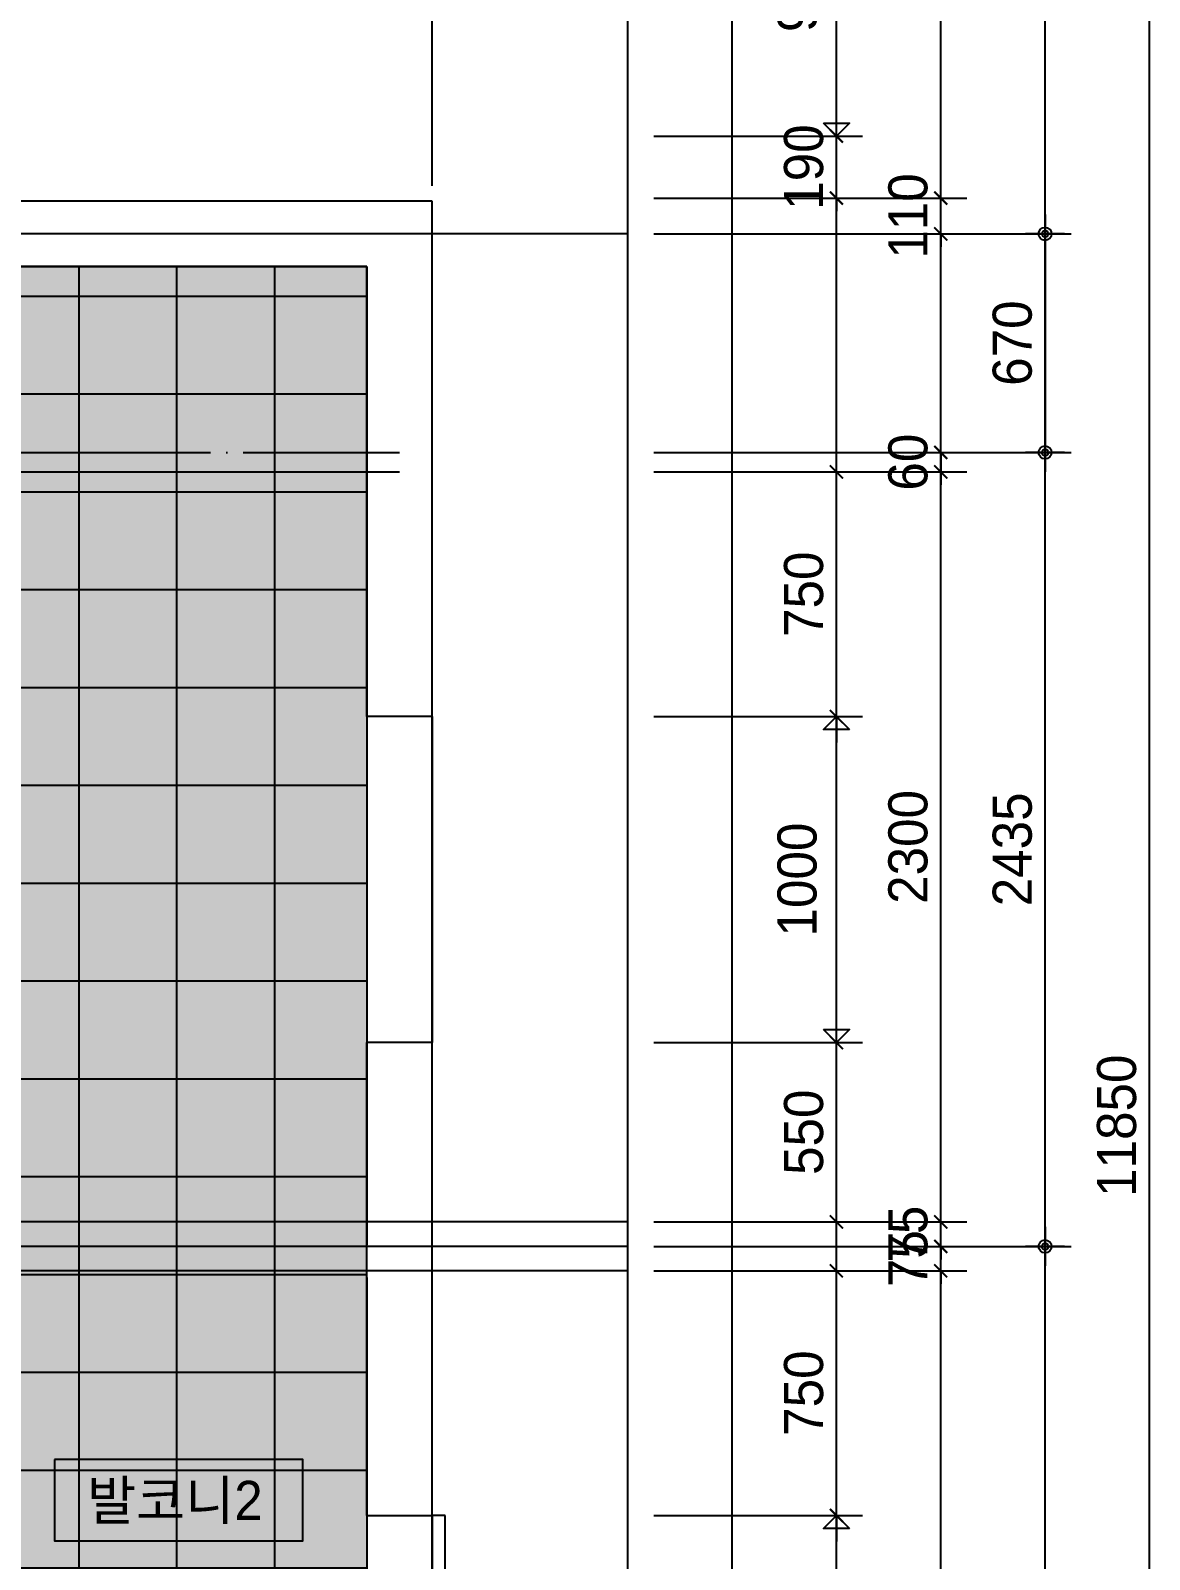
# Model space of a CAD drawing. Header units: millimetres. Extents: x -24416 to 92204, y -190080 to 23760.
# Drawn here: x 18451 to 21883, y -61474 to -56785 of the extents above; entities that cross this region are included whole.
import ezdxf
from ezdxf.enums import TextEntityAlignment as Align

# ---------------------------------------------------------------- set-up
doc = ezdxf.new("R2010")
doc.units = ezdxf.units.MM
doc.header["$LTSCALE"] = 50
doc.linetypes.add('AUDIT_D_220706163347-0', pattern=[0])
doc.linetypes.add('CEN', pattern=[62, 60, -1, 0, -1])
doc.layers.get('defpoints').update_dxf_attribs({"color": 139})
doc.layers.add('AA-CEN', color=1, linetype='CEN', plot=False)
doc.layers.add('MC', color=135, linetype='Continuous', plot=False)
for name, color, linetype in [('AA-XXXX-DIMS', 7, 'Continuous'), ('AA-단열-바닥-욕실', 30, 'Continuous'), ('ARDM', 7, 'Continuous'), ('CEN_CON', 1, 'CEN'), ('CEN_WALL', 12, 'CEN'), ('CONC', 2, 'Continuous'), ('DIM', 7, 'AUDIT_D_220706163347-0'), ('ELE3_CON', 7, 'Continuous'), ('ETC', 6, 'Continuous'), ('X - 단위세대$0$ETC', 6, 'Continuous'), ('바닥타일', 8, 'Continuous'), ('실명', 3, 'AUDIT_D_220706163347-0'), ('실명박스', 7, 'AUDIT_D_220706163347-0')]:
    doc.layers.add(name, color=color, linetype=linetype)
doc.styles.add('HAUD01', font='Dotum.ttf')
doc.styles.add('맑은고딕', font='malgun.ttf', dxfattribs={"width": 0.9})
doc.dimstyles.new('DIM_40', dxfattribs={"dimscale": 40, "dimtxt": 3, "dimasz": 1, "dimexe": 2, "dimexo": 2, "dimgap": 1, "dimtad": 1, "dimdec": 0, "dimzin": 0, "dimdsep": 46, "dimtxsty": '맑은고딕', "dimblk1": 'DIMDOT', "dimblk2": 'DIMDOT', "dimsah": 1, "dimcen": 0.09, "dimdle": 2, "dimclrd": 7, "dimclre": 7, "dimclrt": 3, "dimadec": 0, "dimazin": 0, "dimtfac": 1, "dimtdec": 0, "dimtix": 1, "dimtmove": 2, "dimatfit": 3, "dimldrblk": 'DIMDOT', "dimfxl": 2, "dimtolj": 1, "dimtzin": 0, "dimarcsym": 0})
doc.dimstyles.new('MCDIM_40', dxfattribs={"dimscale": 40, "dimtxt": 3, "dimasz": 1, "dimexe": 2, "dimexo": 2, "dimgap": 1, "dimtad": 1, "dimdec": 0, "dimzin": 0, "dimdsep": 46, "dimtxsty": '맑은고딕', "dimblk1": 'ARCHTICK', "dimblk2": 'ARCHTICK', "dimsah": 1, "dimcen": 0.09, "dimdle": 2, "dimclrd": 7, "dimclre": 7, "dimclrt": 3, "dimadec": 0, "dimazin": 0, "dimtfac": 1, "dimtdec": 0, "dimtix": 1, "dimtmove": 2, "dimatfit": 3, "dimldrblk": 'ARCHTICK', "dimfxl": 1, "dimtolj": 1, "dimtzin": 0, "dimarcsym": 0})
doc.dimstyles.new('외부80-WIN', dxfattribs={"dimscale": 40, "dimtxt": 3, "dimasz": 1, "dimexe": 2, "dimexo": 2.5, "dimgap": 1.5, "dimtad": 1, "dimdec": 0, "dimzin": 0, "dimdsep": 46, "dimtxsty": '맑은고딕', "dimblk": 'DO2-2', "dimblk1": 'DO2-2', "dimblk2": 'DIMDOT', "dimcen": 0.09, "dimdle": 2, "dimclrd": 7, "dimclre": 7, "dimclrt": 3, "dimadec": 0, "dimazin": 0, "dimtfac": 1, "dimtdec": 0, "dimtix": 1, "dimtmove": 2, "dimatfit": 3, "dimldrblk": 'DO2-2', "dimfxl": 1, "dimtolj": 1, "dimtzin": 0, "dimarcsym": 0})

# ---------------------------------------------------------------- blocks, each defined once
blk = doc.blocks.new('U-84B(기본)', base_point=(204212.1, -50484.6))
at = {"layer": '바닥타일'}
h = blk.add_hatch(dxfattribs=at)
h.set_pattern_fill('_USER', color=256, scale=300, double=1, pattern_type=0)
h.set_pattern_definition([(0, (-300, 0), (0, 300), []), (90, (-300, 0), (-300, 2e-14), [])])
h.paths.add_polyline_path([(217187.1, -41924.6), (218912.1, -41924.6), (218912.1, -48794.6), (217807.1, -48794.6), (217807.1, -44604.6), (217187.1, -44604.6)])
at = {"layer": 'CEN_CON'}
for p, q in [((219112.1, -50977.8), (219112.1, -38454.6)), ((219712.1, -41824.6), (214787.1, -41824.6))]:
    blk.add_line(p, q, dxfattribs=at)
at = {"layer": 'CEN_WALL'}
for p, q in [((215432.1, -42494.6), (219012.1, -42494.6)), ((219712.1, -44929.6), (214787.1, -44929.6))]:
    blk.add_line(p, q, dxfattribs=at)
at = {"layer": 'CONC'}
for p, q in [((219112.1, -41724.6), (216592.1, -41724.6)), ((219112.1, -43304.6), (219112.1, -41724.6)), ((218912.1, -41924.6), (215084.1, -41924.6)), ((218912.1, -43304.6), (218912.1, -41924.6)), ((219112.1, -43304.6), (218912.1, -43304.6)), ((218912.1, -45754.6), (218912.1, -44304.6)), ((219112.1, -44304.6), (218912.1, -44304.6)), ((219112.1, -45754.6), (219112.1, -44304.6)), ((218912.1, -45754.6), (219112.1, -45754.6))]:
    blk.add_line(p, q, dxfattribs=at)
at = {"layer": 'ELE3_CON'}
for p, q in [((218912.1, -43304.6), (218912.1, -44304.6)), ((219112.1, -43304.6), (219112.1, -44304.6)), ((218912.1, -45754.6), (218912.1, -47854.6))]:
    blk.add_line(p, q, dxfattribs=at)
at = {"layer": 'MC'}
for p, q in [((215432.1, -42554.6), (219012.1, -42554.6)), ((219712.1, -44854.6), (214787.1, -44854.6)), ((219712.1, -45004.6), (214787.1, -45004.6))]:
    blk.add_line(p, q, dxfattribs=at)
at = {"layer": 'X - 단위세대$0$ETC'}
blk.add_lwpolyline([(219152.1, -45754.6), (219112.1, -45754.6), (219112.1, -47854.6), (219152.1, -47854.6), (219152.1, -45754.6)], dxfattribs=at)
blk = doc.blocks.new('A$C415C5DAF')
at = {"layer": '실명박스'}
blk.add_lwpolyline([(6039.4, -79544.6), (6039.4, -79794.6), (6801.4, -79794.6), (6801.4, -79544.6)], close=True, dxfattribs=at)
at = {"layer": '실명', "style": 'HAUD01'}
blk.add_text('발코니2', height=120, dxfattribs=at).set_placement((6408.6, -79668.8), align=Align.MIDDLE)
blk = doc.blocks.new('A$C1CAF0AFA')
at = {"layer": 'ETC'}
h = blk.add_hatch(dxfattribs=at)
h.set_pattern_fill('CROSS', color=256, scale=10, angle=45)
h.set_pattern_definition([(45, (139301.993, -23760), (7e-15, 89.80256), [31.75, -95.25]), (135, (139324.444, -23760), (-89.80256, 7e-15), [31.75, -95.25])])
h.paths.add_polyline_path([(17833.2, -89629), (19483.2, -89629), (19483.2, -88339), (17833.2, -88339)])
h.paths.add_polyline_path([(4908.2, -89629), (4908.2, -88524), (15858.2, -88524), (15858.2, -88349), (17703.2, -88349), (17703.2, -89629)])
h.paths.add_polyline_path([(15858.2, -81069), (16963.2, -81069), (16963.2, -78829), (15858.2, -78829)])
h.paths.add_polyline_path([(17858.2, -81269), (19483.2, -81269), (19483.2, -88139), (18378.2, -88139), (18378.2, -83949), (17758.2, -83949), (17758.2, -81269)])
at = {"layer": 'AA-CEN'}
blk.add_lwpolyline([(17858.2, -81269), (19483.2, -81269), (19483.2, -88139), (18378.2, -88139), (18378.2, -83949), (17758.2, -83949), (17758.2, -81269)], close=True, dxfattribs=at)
blk = doc.blocks.new('_ArchTick')
at = {"color": 0, "linetype": 'ByBlock', "const_width": 0.15}
blk.add_lwpolyline([(-0.5, -0.5), (0.5, 0.5)], dxfattribs=at)
blk = doc.blocks.new('*D83')
at = {"layer": 'defpoints', "color": 0, "transparency": 16777216}
for p in [(23369.9, -84199), (24329.9, -84199), (23369.9, -84274)]:
    blk.add_point(p, dxfattribs=at)
at = {"layer": 'DIM', "color": 7, "lineweight": -2, "transparency": 16777216}
for p, q in [((24329.9, -84199), (24329.9, -84159)), ((23449.9, -84199), (24409.9, -84199)), ((24329.9, -84274), (24329.9, -84199)), ((23449.9, -84274), (24409.9, -84274)), ((24329.9, -84274), (24329.9, -84314))]:
    blk.add_line(p, q, dxfattribs=at)
at = {"layer": 'DIM', "color": 7, "lineweight": -2, "transparency": 16777216, "xscale": 40, "yscale": 40, "zscale": 40}
for p, rotation in [((24329.9, -84199), 270), ((24329.9, -84274), 90)]:
    blk.add_blockref('_ArchTick', p, dxfattribs=dict(at, rotation=rotation))
at = {"layer": 'DIM', "color": 3, "transparency": 16777216, "insert": (24229.9, -84236.5), "char_height": 120, "attachment_point": 5, "rotation": 90, "style": 'HAUD01'}
blk.add_mtext('\\A1;75', dxfattribs=at)
blk = doc.blocks.new('*D84')
at = {"layer": 'defpoints', "color": 0, "transparency": 16777216}
for p in [(23369.9, -81899), (24329.9, -81899), (23369.9, -84199)]:
    blk.add_point(p, dxfattribs=at)
at = {"layer": 'DIM', "color": 7, "lineweight": -2, "transparency": 16777216}
for p, q in [((24329.9, -84279), (24329.9, -81819)), ((23449.9, -81899), (24409.9, -81899)), ((23449.9, -84199), (24409.9, -84199))]:
    blk.add_line(p, q, dxfattribs=at)
at = {"layer": 'DIM', "color": 7, "lineweight": -2, "transparency": 16777216, "xscale": 40, "yscale": 40, "zscale": 40}
for p, rotation in [((24329.9, -81899), 90), ((24329.9, -84199), 270)]:
    blk.add_blockref('_ArchTick', p, dxfattribs=dict(at, rotation=rotation))
at = {"layer": 'DIM', "color": 3, "transparency": 16777216, "insert": (24229.9, -83049), "char_height": 120, "attachment_point": 5, "rotation": 90, "style": 'HAUD01'}
blk.add_mtext('\\A1;2300', dxfattribs=at)
blk = doc.blocks.new('*D85')
at = {"layer": 'defpoints', "color": 0, "transparency": 16777216}
for p in [(23369.9, -81839), (23369.9, -81899), (24329.9, -81899)]:
    blk.add_point(p, dxfattribs=at)
at = {"layer": 'DIM', "color": 7, "lineweight": -2, "transparency": 16777216}
for p, q in [((24329.9, -81839), (24329.9, -81799)), ((23449.9, -81839), (24409.9, -81839)), ((24329.9, -81839), (24329.9, -81899)), ((23449.9, -81899), (24409.9, -81899)), ((24329.9, -81899), (24329.9, -81939))]:
    blk.add_line(p, q, dxfattribs=at)
at = {"layer": 'DIM', "color": 7, "lineweight": -2, "transparency": 16777216, "xscale": 40, "yscale": 40, "zscale": 40}
for p, rotation in [((24329.9, -81839), 270), ((24329.9, -81899), 90)]:
    blk.add_blockref('_ArchTick', p, dxfattribs=dict(at, rotation=rotation))
at = {"layer": 'DIM', "color": 3, "transparency": 16777216, "insert": (24229.9, -81869), "char_height": 120, "attachment_point": 5, "rotation": 90, "style": 'HAUD01'}
blk.add_mtext('\\A1;60', dxfattribs=at)
blk = doc.blocks.new('DIMDOT')
at = {"layer": 'AA-XXXX-DIMS'}
for p, q in [((0, -1.5), (0, 1.5)), ((-1.5, 0), (1.5, 0))]:
    blk.add_line(p, q, dxfattribs=at)
for radius in [0.5, 0.25]:
    blk.add_circle((0, 0), radius, dxfattribs=at)
blk = doc.blocks.new('*D86')
at = {"layer": 'defpoints', "color": 0, "transparency": 16777216}
for p in [(23369.9, -81169), (23369.9, -81839), (24649.9, -81839)]:
    blk.add_point(p, dxfattribs=at)
at = {"layer": 'DIM', "color": 7, "lineweight": -2, "transparency": 16777216}
for p, q in [((23449.9, -81169), (24729.9, -81169)), ((24649.9, -81209), (24649.9, -81799)), ((23449.9, -81839), (24729.9, -81839))]:
    blk.add_line(p, q, dxfattribs=at)
at = {"layer": 'DIM', "color": 7, "lineweight": -2, "transparency": 16777216, "xscale": 40, "yscale": 40, "zscale": 40}
for p, rotation in [((24649.9, -81169), 90), ((24649.9, -81839), 270)]:
    blk.add_blockref('DIMDOT', p, dxfattribs=dict(at, rotation=rotation))
at = {"layer": 'DIM', "color": 3, "transparency": 16777216, "insert": (24549.9, -81504), "char_height": 120, "attachment_point": 5, "rotation": 90, "style": 'HAUD01'}
blk.add_mtext('\\A1;670', dxfattribs=at)
blk = doc.blocks.new('*D87')
at = {"layer": 'defpoints', "color": 0, "transparency": 16777216}
for p in [(23369.9, -81059), (24329.9, -81059), (23369.9, -81169)]:
    blk.add_point(p, dxfattribs=at)
at = {"layer": 'DIM', "color": 7, "lineweight": -2, "transparency": 16777216}
for p, q in [((23449.9, -81059), (24409.9, -81059)), ((24329.9, -81059), (24329.9, -81019)), ((24329.9, -81169), (24329.9, -81059)), ((23449.9, -81169), (24409.9, -81169)), ((24329.9, -81169), (24329.9, -81209))]:
    blk.add_line(p, q, dxfattribs=at)
at = {"layer": 'DIM', "color": 7, "lineweight": -2, "transparency": 16777216, "xscale": 40, "yscale": 40, "zscale": 40}
for p, rotation in [((24329.9, -81059), 270), ((24329.9, -81169), 90)]:
    blk.add_blockref('_ArchTick', p, dxfattribs=dict(at, rotation=rotation))
at = {"layer": 'DIM', "color": 3, "transparency": 16777216, "insert": (24229.9, -81114), "char_height": 120, "attachment_point": 5, "rotation": 90, "style": 'HAUD01'}
blk.add_mtext('\\A1;110', dxfattribs=at)
blk = doc.blocks.new('*D88')
at = {"layer": 'defpoints', "color": 0, "transparency": 16777216}
for p in [(23369.9, -79019), (24329.9, -79019), (23369.9, -81059)]:
    blk.add_point(p, dxfattribs=at)
at = {"layer": 'DIM', "color": 7, "lineweight": -2, "transparency": 16777216}
for p, q in [((24329.9, -81139), (24329.9, -78939)), ((23449.9, -79019), (24409.9, -79019)), ((23449.9, -81059), (24409.9, -81059))]:
    blk.add_line(p, q, dxfattribs=at)
at = {"layer": 'DIM', "color": 7, "lineweight": -2, "transparency": 16777216, "xscale": 40, "yscale": 40, "zscale": 40}
for p, rotation in [((24329.9, -79019), 90), ((24329.9, -81059), 270)]:
    blk.add_blockref('_ArchTick', p, dxfattribs=dict(at, rotation=rotation))
at = {"layer": 'DIM', "color": 3, "transparency": 16777216, "insert": (24229.9, -80039), "char_height": 120, "attachment_point": 5, "rotation": 90, "style": 'HAUD01'}
blk.add_mtext('\\A1;2040', dxfattribs=at)
blk = doc.blocks.new('*D470')
at = {"layer": 'defpoints', "color": 0, "transparency": 16777216}
for p in [(23369.9, -77979), (24969.9, -77979), (23369.9, -89829)]:
    blk.add_point(p, dxfattribs=at)
at = {"layer": 'DIM', "color": 7, "lineweight": -2, "transparency": 16777216}
for p, q in [((23449.9, -77979), (25049.9, -77979)), ((24969.9, -89789), (24969.9, -78019)), ((23449.9, -89829), (25049.9, -89829))]:
    blk.add_line(p, q, dxfattribs=at)
at = {"layer": 'DIM', "color": 7, "lineweight": -2, "transparency": 16777216, "xscale": 40, "yscale": 40, "zscale": 40}
for p, rotation in [((24969.9, -77979), 90), ((24969.9, -89829), 270)]:
    blk.add_blockref('DIMDOT', p, dxfattribs=dict(at, rotation=rotation))
at = {"layer": 'DIM', "color": 3, "transparency": 16777216, "insert": (24869.9, -83904), "char_height": 120, "attachment_point": 5, "rotation": 90, "style": 'HAUD01'}
blk.add_mtext('\\A1;11850', dxfattribs=at)
blk = doc.blocks.new('*D472')
at = {"layer": 'defpoints', "color": 0, "transparency": 16777216}
for p in [(23369.9, -84274), (24649.9, -84274), (23369.9, -88149)]:
    blk.add_point(p, dxfattribs=at)
at = {"layer": 'DIM', "color": 7, "lineweight": -2, "transparency": 16777216}
for p, q in [((23449.9, -84274), (24729.9, -84274)), ((24649.9, -88109), (24649.9, -84314)), ((23449.9, -88149), (24729.9, -88149))]:
    blk.add_line(p, q, dxfattribs=at)
at = {"layer": 'DIM', "color": 7, "lineweight": -2, "transparency": 16777216, "xscale": 40, "yscale": 40, "zscale": 40}
for p, rotation in [((24649.9, -84274), 90), ((24649.9, -88149), 270)]:
    blk.add_blockref('DIMDOT', p, dxfattribs=dict(at, rotation=rotation))
at = {"layer": 'DIM', "color": 3, "transparency": 16777216, "insert": (24549.9, -86211.5), "char_height": 120, "attachment_point": 5, "rotation": 90, "style": 'HAUD01'}
blk.add_mtext('\\A1;3875', dxfattribs=at)
blk = doc.blocks.new('*D473')
at = {"layer": 'defpoints', "color": 0, "transparency": 16777216}
for p in [(23369.9, -81839), (24649.9, -81839), (23369.9, -84274)]:
    blk.add_point(p, dxfattribs=at)
at = {"layer": 'DIM', "color": 7, "lineweight": -2, "transparency": 16777216}
for p, q in [((23449.9, -81839), (24729.9, -81839)), ((24649.9, -84234), (24649.9, -81879)), ((23449.9, -84274), (24729.9, -84274))]:
    blk.add_line(p, q, dxfattribs=at)
at = {"layer": 'DIM', "color": 7, "lineweight": -2, "transparency": 16777216, "xscale": 40, "yscale": 40, "zscale": 40}
for p, rotation in [((24649.9, -81839), 90), ((24649.9, -84274), 270)]:
    blk.add_blockref('DIMDOT', p, dxfattribs=dict(at, rotation=rotation))
at = {"layer": 'DIM', "color": 3, "transparency": 16777216, "insert": (24549.9, -83056.5), "char_height": 120, "attachment_point": 5, "rotation": 90, "style": 'HAUD01'}
blk.add_mtext('\\A1;2435', dxfattribs=at)
blk = doc.blocks.new('*D474')
at = {"layer": 'defpoints', "color": 0, "transparency": 16777216}
for p in [(23369.9, -78884), (24649.9, -78884), (23369.9, -81169)]:
    blk.add_point(p, dxfattribs=at)
at = {"layer": 'DIM', "color": 7, "lineweight": -2, "transparency": 16777216}
for p, q in [((23449.9, -78884), (24729.9, -78884)), ((24649.9, -81129), (24649.9, -78924)), ((23449.9, -81169), (24729.9, -81169))]:
    blk.add_line(p, q, dxfattribs=at)
at = {"layer": 'DIM', "color": 7, "lineweight": -2, "transparency": 16777216, "xscale": 40, "yscale": 40, "zscale": 40}
for p, rotation in [((24649.9, -78884), 90), ((24649.9, -81169), 270)]:
    blk.add_blockref('DIMDOT', p, dxfattribs=dict(at, rotation=rotation))
at = {"layer": 'DIM', "color": 3, "transparency": 16777216, "insert": (24549.9, -80026.5), "char_height": 120, "attachment_point": 5, "rotation": 90, "style": 'HAUD01'}
blk.add_mtext('\\A1;2285', dxfattribs=at)
blk = doc.blocks.new('*D477')
at = {"layer": 'defpoints', "color": 0, "transparency": 16777216}
for p in [(23369.9, -84349), (24329.9, -84349), (23369.9, -87949)]:
    blk.add_point(p, dxfattribs=at)
at = {"layer": 'DIM', "color": 7, "lineweight": -2, "transparency": 16777216}
for p, q in [((24329.9, -88029), (24329.9, -84269)), ((23449.9, -84349), (24409.9, -84349)), ((23449.9, -87949), (24409.9, -87949))]:
    blk.add_line(p, q, dxfattribs=at)
at = {"layer": 'DIM', "color": 7, "lineweight": -2, "transparency": 16777216, "xscale": 40, "yscale": 40, "zscale": 40}
for p, rotation in [((24329.9, -84349), 90), ((24329.9, -87949), 270)]:
    blk.add_blockref('_ArchTick', p, dxfattribs=dict(at, rotation=rotation))
at = {"layer": 'DIM', "color": 3, "transparency": 16777216, "insert": (24229.9, -86149), "char_height": 120, "attachment_point": 5, "rotation": 90, "style": 'HAUD01'}
blk.add_mtext('\\A1;3600', dxfattribs=at)
blk = doc.blocks.new('*D478')
at = {"layer": 'defpoints', "color": 0, "transparency": 16777216}
for p in [(23369.9, -84274), (24329.9, -84274), (23369.9, -84349)]:
    blk.add_point(p, dxfattribs=at)
at = {"layer": 'DIM', "color": 7, "lineweight": -2, "transparency": 16777216}
for p, q in [((24329.9, -84274), (24329.9, -84234)), ((23449.9, -84274), (24409.9, -84274)), ((24329.9, -84349), (24329.9, -84274)), ((23449.9, -84349), (24409.9, -84349)), ((24329.9, -84349), (24329.9, -84389))]:
    blk.add_line(p, q, dxfattribs=at)
at = {"layer": 'DIM', "color": 7, "lineweight": -2, "transparency": 16777216, "xscale": 40, "yscale": 40, "zscale": 40}
for p, rotation in [((24329.9, -84274), 270), ((24329.9, -84349), 90)]:
    blk.add_blockref('_ArchTick', p, dxfattribs=dict(at, rotation=rotation))
at = {"layer": 'DIM', "color": 3, "transparency": 16777216, "insert": (24229.9, -84311.5), "char_height": 120, "attachment_point": 5, "rotation": 90, "style": 'HAUD01'}
blk.add_mtext('\\A1;75', dxfattribs=at)
blk = doc.blocks.new('DO2-2')
at = {"layer": 'ARDM'}
blk.add_line((0, 0), (-2, 0), dxfattribs=at)
blk.add_lwpolyline([(-1, -1), (-1, 1), (0, 0)], close=True, dxfattribs=at)
blk = doc.blocks.new('*D480')
at = {"layer": 'defpoints', "color": 0, "transparency": 16777216}
for p in [(23369.9, -85099), (24009.9, -85099), (23369.9, -87199)]:
    blk.add_point(p, dxfattribs=at)
at = {"layer": 'DIM', "color": 7, "lineweight": -2, "transparency": 16777216}
for p, q in [((23469.9, -85099), (24089.9, -85099)), ((24009.9, -87159), (24009.9, -85139)), ((23469.9, -87199), (24089.9, -87199))]:
    blk.add_line(p, q, dxfattribs=at)
at = {"layer": 'DIM', "color": 7, "lineweight": -2, "transparency": 16777216, "xscale": 40, "yscale": 40, "zscale": 40}
for p, rotation in [((24009.9, -85099), 90), ((24009.9, -87199), 270)]:
    blk.add_blockref('DO2-2', p, dxfattribs=dict(at, rotation=rotation))
at = {"layer": 'DIM', "color": 3, "transparency": 16777216, "insert": (23889.9, -86149), "char_height": 120, "attachment_point": 5, "rotation": 90, "style": 'HAUD01'}
blk.add_mtext('\\A1;2100', dxfattribs=at)
blk = doc.blocks.new('*D481')
at = {"layer": 'defpoints', "color": 0, "transparency": 16777216}
for p in [(23369.9, -84349), (24009.9, -84349), (23369.9, -85099)]:
    blk.add_point(p, dxfattribs=at)
at = {"layer": 'DIM', "color": 7, "lineweight": -2, "transparency": 16777216}
for p, q in [((24009.9, -85179), (24009.9, -84269)), ((23449.9, -84349), (24089.9, -84349)), ((23449.9, -85099), (24089.9, -85099))]:
    blk.add_line(p, q, dxfattribs=at)
at = {"layer": 'DIM', "color": 7, "lineweight": -2, "transparency": 16777216, "xscale": 40, "yscale": 40, "zscale": 40}
for p, rotation in [((24009.9, -84349), 90), ((24009.9, -85099), 270)]:
    blk.add_blockref('_ArchTick', p, dxfattribs=dict(at, rotation=rotation))
at = {"layer": 'DIM', "color": 3, "transparency": 16777216, "insert": (23909.9, -84724), "char_height": 120, "attachment_point": 5, "rotation": 90, "style": 'HAUD01'}
blk.add_mtext('\\A1;750', dxfattribs=at)
blk = doc.blocks.new('*D482')
at = {"layer": 'defpoints', "color": 0, "transparency": 16777216}
for p in [(23369.9, -83649), (24009.9, -83649), (23369.9, -84199)]:
    blk.add_point(p, dxfattribs=at)
at = {"layer": 'DIM', "color": 7, "lineweight": -2, "transparency": 16777216}
for p, q in [((24009.9, -84279), (24009.9, -83569)), ((23449.9, -83649), (24089.9, -83649)), ((23449.9, -84199), (24089.9, -84199))]:
    blk.add_line(p, q, dxfattribs=at)
at = {"layer": 'DIM', "color": 7, "lineweight": -2, "transparency": 16777216, "xscale": 40, "yscale": 40, "zscale": 40}
for p, rotation in [((24009.9, -83649), 90), ((24009.9, -84199), 270)]:
    blk.add_blockref('_ArchTick', p, dxfattribs=dict(at, rotation=rotation))
at = {"layer": 'DIM', "color": 3, "transparency": 16777216, "insert": (23909.9, -83924), "char_height": 120, "attachment_point": 5, "rotation": 90, "style": 'HAUD01'}
blk.add_mtext('\\A1;550', dxfattribs=at)
blk = doc.blocks.new('*D483')
at = {"layer": 'defpoints', "color": 0, "transparency": 16777216}
for p in [(23369.9, -82649), (24009.9, -82649), (23369.9, -83649)]:
    blk.add_point(p, dxfattribs=at)
at = {"layer": 'DIM', "color": 7, "lineweight": -2, "transparency": 16777216}
for p, q in [((23469.9, -82649), (24089.9, -82649)), ((24009.9, -83609), (24009.9, -82689)), ((23469.9, -83649), (24089.9, -83649))]:
    blk.add_line(p, q, dxfattribs=at)
at = {"layer": 'DIM', "color": 7, "lineweight": -2, "transparency": 16777216, "xscale": 40, "yscale": 40, "zscale": 40}
for p, rotation in [((24009.9, -82649), 90), ((24009.9, -83649), 270)]:
    blk.add_blockref('DO2-2', p, dxfattribs=dict(at, rotation=rotation))
at = {"layer": 'DIM', "color": 3, "transparency": 16777216, "insert": (23889.9, -83149), "char_height": 120, "attachment_point": 5, "rotation": 90, "style": 'HAUD01'}
blk.add_mtext('\\A1;1000', dxfattribs=at)
blk = doc.blocks.new('*D484')
at = {"layer": 'defpoints', "color": 0, "transparency": 16777216}
for p in [(23369.9, -81899), (24009.9, -81899), (23369.9, -82649)]:
    blk.add_point(p, dxfattribs=at)
at = {"layer": 'DIM', "color": 7, "lineweight": -2, "transparency": 16777216}
for p, q in [((24009.9, -82729), (24009.9, -81819)), ((23449.9, -81899), (24089.9, -81899)), ((23449.9, -82649), (24089.9, -82649))]:
    blk.add_line(p, q, dxfattribs=at)
at = {"layer": 'DIM', "color": 7, "lineweight": -2, "transparency": 16777216, "xscale": 40, "yscale": 40, "zscale": 40}
for p, rotation in [((24009.9, -81899), 90), ((24009.9, -82649), 270)]:
    blk.add_blockref('_ArchTick', p, dxfattribs=dict(at, rotation=rotation))
at = {"layer": 'DIM', "color": 3, "transparency": 16777216, "insert": (23909.9, -82274), "char_height": 120, "attachment_point": 5, "rotation": 90, "style": 'HAUD01'}
blk.add_mtext('\\A1;750', dxfattribs=at)
blk = doc.blocks.new('*D485')
at = {"layer": 'defpoints', "color": 0, "transparency": 16777216}
for p in [(23369.9, -80869), (24009.9, -80869), (23369.9, -81059)]:
    blk.add_point(p, dxfattribs=at)
at = {"layer": 'DIM', "color": 7, "lineweight": -2, "transparency": 16777216}
for p, q in [((24009.9, -80869), (24009.9, -80829)), ((23449.9, -80869), (24089.9, -80869)), ((24009.9, -81059), (24009.9, -80869)), ((23449.9, -81059), (24089.9, -81059)), ((24009.9, -81059), (24009.9, -81099))]:
    blk.add_line(p, q, dxfattribs=at)
at = {"layer": 'DIM', "color": 7, "lineweight": -2, "transparency": 16777216, "xscale": 40, "yscale": 40, "zscale": 40}
for p, rotation in [((24009.9, -80869), 270), ((24009.9, -81059), 90)]:
    blk.add_blockref('_ArchTick', p, dxfattribs=dict(at, rotation=rotation))
at = {"layer": 'DIM', "color": 3, "transparency": 16777216, "insert": (23909.9, -80964), "char_height": 120, "attachment_point": 5, "rotation": 90, "style": 'HAUD01'}
blk.add_mtext('\\A1;190', dxfattribs=at)
blk = doc.blocks.new('*D486')
at = {"layer": 'defpoints', "color": 0, "transparency": 16777216}
for p in [(23369.9, -79969), (24009.9, -79969), (23369.9, -80869)]:
    blk.add_point(p, dxfattribs=at)
at = {"layer": 'DIM', "color": 7, "lineweight": -2, "transparency": 16777216}
for p, q in [((23469.9, -79969), (24089.9, -79969)), ((24009.9, -80829), (24009.9, -80009)), ((23469.9, -80869), (24089.9, -80869))]:
    blk.add_line(p, q, dxfattribs=at)
at = {"layer": 'DIM', "color": 7, "lineweight": -2, "transparency": 16777216, "xscale": 40, "yscale": 40, "zscale": 40}
for p, rotation in [((24009.9, -79969), 90), ((24009.9, -80869), 270)]:
    blk.add_blockref('DO2-2', p, dxfattribs=dict(at, rotation=rotation))
at = {"layer": 'DIM', "color": 3, "transparency": 16777216, "insert": (23889.9, -80419), "char_height": 120, "attachment_point": 5, "rotation": 90, "style": 'HAUD01'}
blk.add_mtext('\\A1;900', dxfattribs=at)
blk = doc.blocks.new('DIM-1108')
at = {"layer": 'DIM'}
for base, p1, p2, angle, dimstyle, override, picture, middle in [((24969.9, -77979), (23369.9, -89829), (23369.9, -77979), 270, 'DIM_40', {"dimscale": 40, "dimtxsty": 'HAUD01'}, '*D470', (24869.9, -83904)), ((24649.9, -78884), (23369.9, -81169), (23369.9, -78884), 270, 'DIM_40', {"dimscale": 40, "dimtxsty": 'HAUD01'}, '*D474', (24549.9, -80026.5)), ((24329.9, -79019), (23369.9, -81059), (23369.9, -79019), 270, 'MCDIM_40', {"dimtxsty": 'HAUD01'}, '*D88', (24229.9, -80039)), ((24009.9, -79969), (23369.9, -80869), (23369.9, -79969), 270, '외부80-WIN', {"dimtxsty": 'HAUD01'}, '*D486', (23889.9, -80419)), ((24009.9, -80869), (23369.9, -81059), (23369.9, -80869), 270, 'MCDIM_40', {"dimtxsty": 'HAUD01'}, '*D485', (23909.9, -80964)), ((24329.9, -81059), (23369.9, -81169), (23369.9, -81059), 270, 'MCDIM_40', {"dimtxsty": 'HAUD01'}, '*D87', (24229.9, -81114)), ((24649.9, -81839), (23369.9, -81169), (23369.9, -81839), 90, 'DIM_40', {"dimscale": 40, "dimtxsty": 'HAUD01'}, '*D86', (24549.9, -81504)), ((24329.9, -81899), (23369.9, -81839), (23369.9, -81899), 90, 'MCDIM_40', {"dimtxsty": 'HAUD01'}, '*D85', (24229.9, -81869)), ((24649.9, -81839), (23369.9, -84274), (23369.9, -81839), 270, 'DIM_40', {"dimscale": 40, "dimtxsty": 'HAUD01'}, '*D473', (24549.9, -83056.5)), ((24329.9, -81899), (23369.9, -84199), (23369.9, -81899), 270, 'MCDIM_40', {"dimtxsty": 'HAUD01'}, '*D84', (24229.9, -83049)), ((24009.9, -81899), (23369.9, -82649), (23369.9, -81899), 270, 'MCDIM_40', {"dimtxsty": 'HAUD01'}, '*D484', (23909.9, -82274)), ((24009.9, -82649), (23369.9, -83649), (23369.9, -82649), 270, '외부80-WIN', {"dimtxsty": 'HAUD01'}, '*D483', (23889.9, -83149)), ((24009.9, -83649), (23369.9, -84199), (23369.9, -83649), 270, 'MCDIM_40', {"dimtxsty": 'HAUD01'}, '*D482', (23909.9, -83924)), ((24329.9, -84199), (23369.9, -84274), (23369.9, -84199), 270, 'MCDIM_40', {"dimtxsty": 'HAUD01'}, '*D83', (24229.9, -84236.5)), ((24649.9, -84274), (23369.9, -88149), (23369.9, -84274), 270, 'DIM_40', {"dimscale": 40, "dimtxsty": 'HAUD01'}, '*D472', (24549.9, -86211.5)), ((24329.9, -84274), (23369.9, -84349), (23369.9, -84274), 270, 'MCDIM_40', {"dimtxsty": 'HAUD01'}, '*D478', (24229.9, -84311.5)), ((24329.9, -84349), (23369.9, -87949), (23369.9, -84349), 270, 'MCDIM_40', {"dimtxsty": 'HAUD01'}, '*D477', (24229.9, -86149)), ((24009.9, -84349), (23369.9, -85099), (23369.9, -84349), 270, 'MCDIM_40', {"dimtxsty": 'HAUD01'}, '*D481', (23909.9, -84724)), ((24009.9, -85099), (23369.9, -87199), (23369.9, -85099), 270, '외부80-WIN', {"dimtxsty": 'HAUD01'}, '*D480', (23889.9, -86149))]:
    dim = blk.add_linear_dim(base=base, p1=p1, p2=p2, angle=angle, dimstyle=dimstyle, override=override, dxfattribs=at)
    dim.commit()
    dim.dimension.update_dxf_attribs({"geometry": picture, "text_midpoint": middle})

msp = doc.modelspace()

# ---------------------------------------------------------------- linework, layer by layer
at = {"layer": 'defpoints'}
for points in [[(2034.6, -51269.2), (2034.6, -67969), (21883.2, -67969), (21883.2, -51269.2)], [(2354.6, -51589.2), (2354.6, -67649), (21563.2, -67649), (21563.2, -51589.2)], [(2674.6, -51909.2), (2674.6, -67329), (21243.2, -67329), (21243.2, -51909.2)], [(2994.6, -52229.2), (2994.6, -67009), (20923.2, -67009), (20923.2, -52229.2)], [(3314.6, -52549.2), (3314.6, -66689), (20603.2, -66689), (20603.2, -52549.2)], [(3634.6, -52869.2), (3634.6, -66369), (20283.2, -66369), (20283.2, -52869.2)]]:
    msp.add_lwpolyline(points, close=True, dxfattribs=at)

# ---------------------------------------------------------------- block references
for name, p in [('DIM-1108', (-3086.8, 23760)), ('U-84B(기본)', (4783.2, -66069))]:
    msp.add_blockref(name, p)
at = {"layer": 'AA-단열-바닥-욕실'}
msp.add_blockref('A$C1CAF0AFA', (0, 23760), dxfattribs=at)
at = {"layer": '실명박스'}
msp.add_blockref('A$C415C5DAF', (12485.4, 18377.1), dxfattribs=at)

doc.saveas('drawing.dxf')
